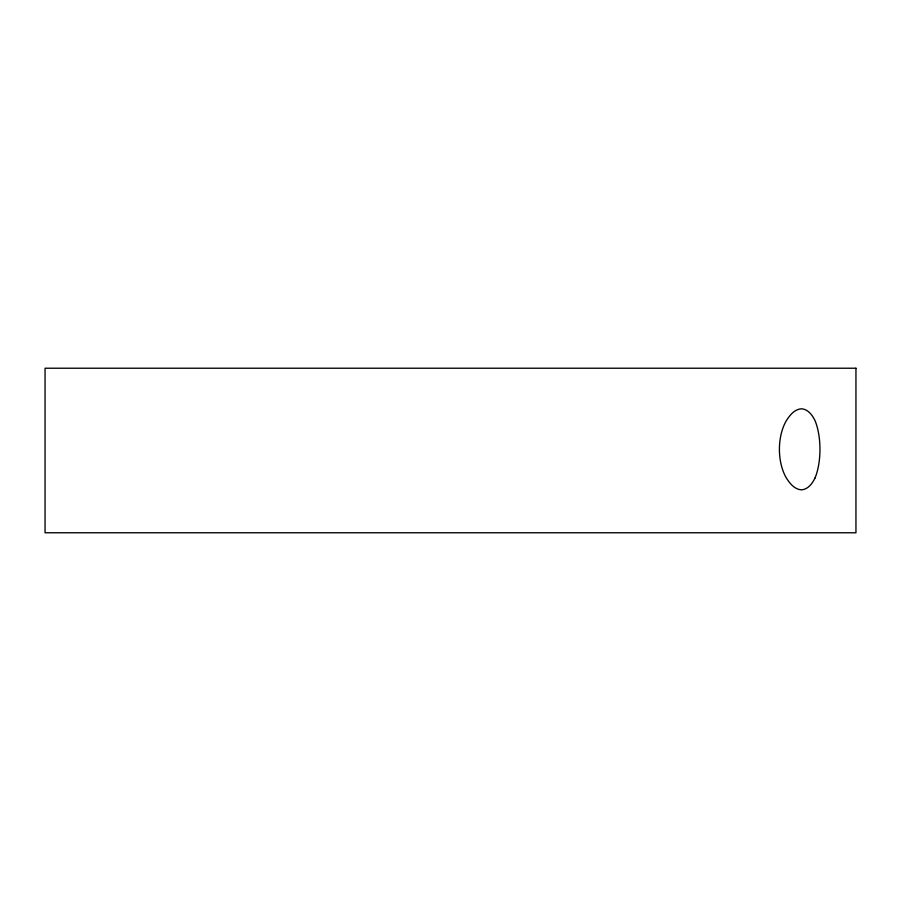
<?xml version="1.0" encoding="UTF-8"?>
<svg xmlns="http://www.w3.org/2000/svg" width="901" height="901" viewBox="0 0 901 901"><rect width="100%" height="100%" fill="white"/><g stroke="black" fill="none" stroke-linecap="round" stroke-linejoin="round"><path stroke-width="1.35" d="M815.033 477.992C812.342 483.499 808.231 489.232 801.631 489.862C794.445 489.434 789.94 483.544 786.359 477.992A40.432 23.55 -90 0 1 786.359 420.643C789.952 415.102 794.434 409.2 801.631 408.772C808.231 409.403 812.342 415.136 815.033 420.643A40.432 16.691 -90 0 1 815.033 477.992M855.95 368.227L45.05 368.227L45.05 532.773L855.95 532.773L855.95 368.227"/></g></svg>
